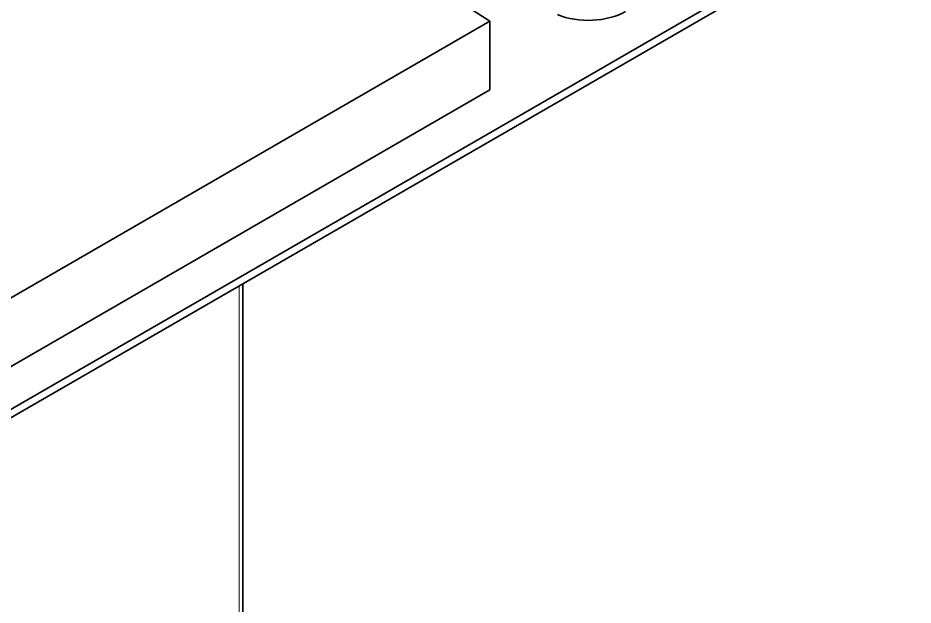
# Model space of a CAD drawing. Header units: millimetres. Extents: x 200 to 5740, y 200 to 4000.
# Drawn here: x 5561.6 to 5732, y 2831 to 2942.8 of the extents above; entities that cross this region are included whole.
import ezdxf

# ---------------------------------------------------------------- set-up
doc = ezdxf.new("R2010")
doc.units = ezdxf.units.MM
doc.header["$LTSCALE"] = 20
doc.layers.add('可見 (ISO)', color=7, linetype='Continuous', lineweight=35)
doc.layers.add('窄部可見 (ISO)', color=7, linetype='Continuous', lineweight=18)

msp = doc.modelspace()

# ---------------------------------------------------------------- linework, layer by layer
at = {"layer": '可見 (ISO)'}
for p, q in [((5559.48, 3001.753), (5651.404, 2942.149)), ((5732.014, 2967.46), (5334.62, 2738.025)), ((5732.014, 2965.827), (5334.62, 2736.392)), ((5651.404, 2942.149), (5333.206, 2758.437)), ((5651.404, 2929.085), (5651.404, 2942.149)), ((5651.404, 2929.085), (5333.206, 2745.373)), ((5604.406, 2892.153), (5604.406, 2264.456))]:
    msp.add_line(p, q, dxfattribs=at)
msp.add_ellipse((5670.161, 2948.079), major_axis=(10, 0), ratio=0.5773503, start_param=4.0856461, end_param=5.4977871, dxfattribs=at)
at = {"layer": '窄部可見 (ISO)'}
msp.add_line((5603.674, 2263.436), (5603.674, 2891.73), dxfattribs=at)

doc.saveas('drawing.dxf')
